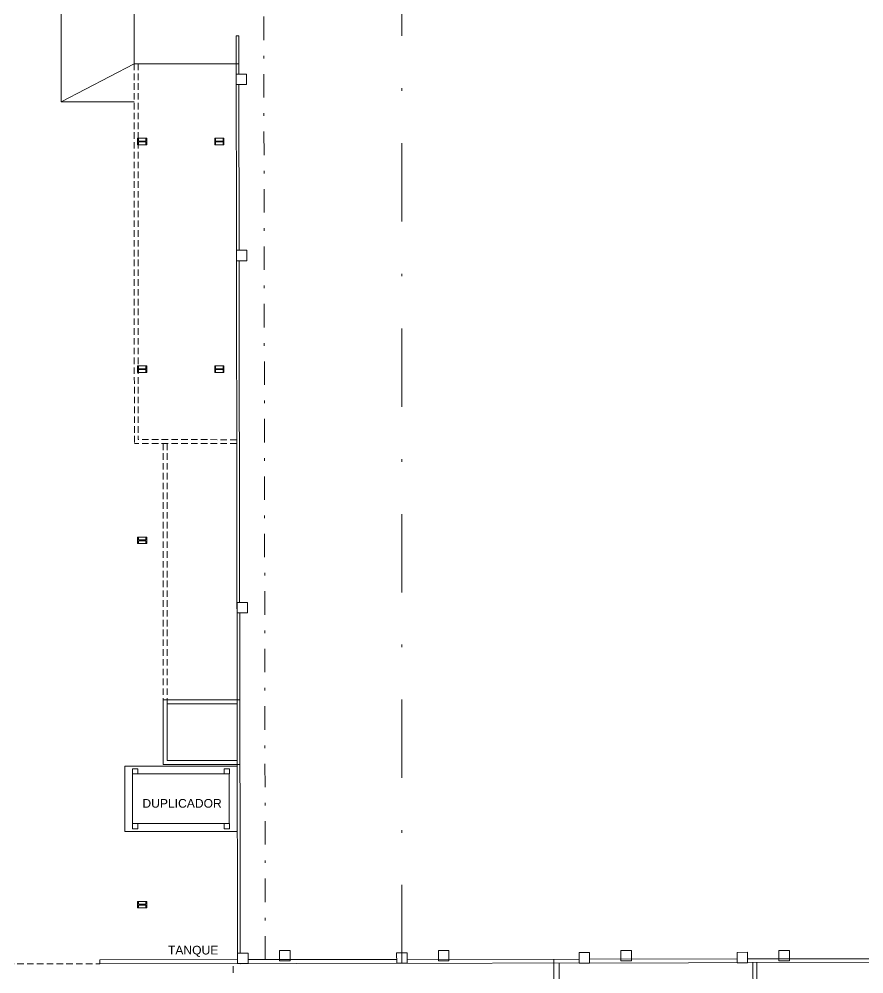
# Model space of a CAD drawing. Header units: millimetres. Extents: x 1010 to 1494, y -119 to 564.
# Drawn here: x 1122.14 to 1154.48, y 457.52 to 494.08 of the extents above; entities that cross this region are included whole.
import ezdxf

# ---------------------------------------------------------------- set-up
doc = ezdxf.new("R2010")
doc.units = ezdxf.units.MM
doc.linetypes.add('CENTER', pattern=[0.7, 0.3, -0.2, 0, -0.2])
doc.linetypes.add('HIDDEN', pattern=[0.375, 0.25, -0.125])
for name, color, linetype, lineweight in [('10', 7, 'Continuous', 9), ('20', 6, 'Continuous', 9), ('30', 4, 'Continuous', 9), ('50', 2, 'Continuous', 9), ('80', 1, 'Continuous', 9), ('Eje columnas', 3, 'CENTER', 9), ('EST', 1, 'Continuous', 9), ('Muro', 5, 'Continuous', 9)]:
    doc.layers.add(name, color=color, linetype=linetype, lineweight=lineweight)
doc.styles.add('SWISS', font='swiss.ttf')

msp = doc.modelspace()

# ---------------------------------------------------------------- linework, layer by layer
at = {"layer": '10'}
for p, q in [((1123.74235, 501.24599), (1123.74639, 490.91108)), ((1126.54371, 498.44347), (1126.54582, 492.36857)), ((1123.74639, 490.91108), (1126.54377, 492.36857)), ((1130.44582, 492.36507), (1126.74582, 492.36839)), ((1126.54639, 490.90857), (1123.74639, 490.91108))]:
    msp.add_line(p, q, dxfattribs=at)
at = {"layer": '10', "linetype": 'HIDDEN'}
for p, q in [((1120.19677, 457.90547), (1125.22754, 457.91444)), ((1130.32754, 457.57064), (1130.32754, 457.91444))]:
    msp.add_line(p, q, dxfattribs=at)
at = {"layer": '20'}
for points in [[(1126.67962, 465.17826), (1126.67962, 465.37376), (1126.48412, 465.37376), (1126.48412, 465.17826)], [(1129.99222, 465.17826), (1129.99222, 465.37376), (1130.18772, 465.37376), (1130.18772, 465.17826)], [(1130.18592, 463.27826), (1130.18592, 465.17826), (1126.48592, 465.17826), (1126.48592, 463.27826)], [(1126.67962, 463.27826), (1126.67962, 463.08276), (1126.48412, 463.08276), (1126.48412, 463.27826)], [(1129.99222, 463.27826), (1129.99222, 463.08276), (1130.18772, 463.08276), (1130.18772, 463.27826)]]:
    msp.add_lwpolyline(points, close=True, dxfattribs=at)
at = {"layer": '30'}
for points in [[(1127.65625, 465.54268), (1130.5906, 465.5426), (1130.5906, 468.01516), (1127.65625, 468.01524)], [(1127.80625, 465.69268), (1130.48961, 465.69268), (1130.48961, 467.86524), (1127.80625, 467.86524)]]:
    msp.add_lwpolyline(points, close=True, dxfattribs=at)
at = {"layer": '50'}
for p, q in [((1130.5447, 493.43847), (1130.4447, 493.43815)), ((1130.4447, 493.43815), (1130.5038, 458.321)), ((1130.54951, 491.96945), (1130.5447, 493.43847)), ((1126.74582, 492.36839), (1126.54582, 492.36857)), ((1130.44582, 492.36507), (1130.54887, 492.36535)), ((1130.55017, 491.56928), (1130.56051, 485.22842)), ((1130.56116, 484.82856), (1130.5825, 471.74698)), ((1130.58315, 471.34713), (1130.6044, 458.32071)), ((1130.50421, 458.07096), (1125.22692, 458.06312)), ((1125.22692, 458.06312), (1125.22714, 457.91295)), ((1186.81667, 458.00447), (1125.22714, 457.91295)), ((1136.59344, 458.07999), (1130.90597, 458.07155)), ((1143.57466, 458.09036), (1136.99344, 458.08059)), ((1149.62572, 458.09934), (1143.97466, 458.09095)), ((1155.6588, 458.10829), (1150.02572, 458.09993)), ((1150.38392, 426.99358), (1150.22639, 457.96894)), ((1150.53494, 426.79407), (1150.37639, 457.9697))]:
    msp.add_line(p, q, dxfattribs=at)
at = {"layer": '50', "color": 7, "linetype": 'HIDDEN'}
for p, q in [((1126.54582, 492.36857), (1126.55151, 477.83219)), ((1126.69582, 492.36863), (1126.70145, 477.98192)), ((1130.47045, 477.82505), (1126.55151, 477.83219)), ((1130.47072, 477.97505), (1126.70145, 477.98192))]:
    msp.add_line(p, q, dxfattribs=at)
for points in [[(1127.65151, 477.83018), (1127.65621, 465.54209), (1130.49154, 465.5432)], [(1127.80151, 477.82991), (1127.80615, 465.69215), (1130.49148, 465.6932)]]:
    msp.add_lwpolyline(points, dxfattribs=at)
at = {"layer": '50'}
msp.add_lwpolyline([(1130.48431, 462.97826), (1130.48431, 465.47826), (1126.18431, 465.47826), (1126.18431, 462.97826)], close=True, dxfattribs=at)
for points in [[(1142.61043, 458.08892), (1142.67548, 442.30596), (1150.31812, 442.30522)], [(1142.81105, 457.93961), (1142.87466, 442.50594), (1150.31814, 442.50522)]]:
    msp.add_lwpolyline(points, dxfattribs=at)
at = {"layer": '80', "linetype": 'CENTER', "ltscale": 10}
msp.add_line((1136.7942, 457.93086), (1136.7942, 544.47218), dxfattribs=at)
at = {"layer": 'Eje columnas', "color": 3, "ltscale": 3}
msp.add_line((1131.56421, 458.07253), (1131.47682, 512.22464), dxfattribs=at)
at = {"layer": 'EST', "color": 7}
for p, q in [((1126.70614, 489.51864), (1126.70614, 489.40864)), ((1126.99614, 489.40864), (1126.99614, 489.51864)), ((1129.65614, 489.51864), (1129.65614, 489.40864)), ((1129.94614, 489.40864), (1129.94614, 489.51864)), ((1126.70614, 489.40864), (1126.99614, 489.40864)), ((1126.70614, 489.37864), (1126.70614, 489.26864)), ((1126.70614, 489.37864), (1126.99614, 489.37864)), ((1126.99614, 489.26864), (1126.99614, 489.37864)), ((1129.65614, 489.40864), (1129.94614, 489.40864)), ((1129.65614, 489.37864), (1129.65614, 489.26864)), ((1129.65614, 489.37864), (1129.94614, 489.37864)), ((1129.94614, 489.26864), (1129.94614, 489.37864)), ((1126.70614, 480.79914), (1126.70614, 480.68914)), ((1126.70614, 480.68914), (1126.99614, 480.68914)), ((1126.99614, 480.68914), (1126.99614, 480.79914)), ((1129.65614, 480.79914), (1129.65614, 480.68914)), ((1129.65614, 480.68914), (1129.94614, 480.68914)), ((1129.94614, 480.68914), (1129.94614, 480.79914)), ((1126.70614, 480.65914), (1126.70614, 480.54914)), ((1126.70614, 480.65914), (1126.99614, 480.65914)), ((1126.99614, 480.54914), (1126.99614, 480.65914)), ((1129.65614, 480.65914), (1129.65614, 480.54914)), ((1129.65614, 480.65914), (1129.94614, 480.65914)), ((1129.94614, 480.54914), (1129.94614, 480.65914)), ((1126.70614, 474.24951), (1126.70614, 474.13951)), ((1126.70614, 474.13951), (1126.99614, 474.13951)), ((1126.70614, 474.10951), (1126.70614, 473.99951)), ((1126.70614, 474.10951), (1126.99614, 474.10951)), ((1126.99614, 474.13951), (1126.99614, 474.24951)), ((1126.99614, 473.99951), (1126.99614, 474.10951)), ((1126.70614, 460.30015), (1126.70614, 460.19015)), ((1126.99614, 460.19015), (1126.99614, 460.30015)), ((1126.70614, 460.19015), (1126.99614, 460.19015)), ((1126.70614, 460.16015), (1126.70614, 460.05015)), ((1126.70614, 460.16015), (1126.99614, 460.16015)), ((1126.99614, 460.05015), (1126.99614, 460.16015))]:
    msp.add_line(p, q, dxfattribs=at)
at = {"layer": 'EST'}
for points in [[(1130.45015, 491.56912), (1130.44951, 491.96912), (1130.84951, 491.96918), (1130.85015, 491.56977), (1130.45015, 491.56912)], [(1130.46103, 484.8284), (1130.46038, 485.2284), (1130.86039, 485.22846), (1130.86103, 484.82905), (1130.46103, 484.8284)], [(1130.48278, 471.34697), (1130.48214, 471.74697), (1130.88214, 471.74702), (1130.88278, 471.34761), (1130.48278, 471.34697)], [(1130.50445, 457.92069), (1130.5038, 458.32069), (1130.9038, 458.32075), (1130.90445, 457.92134), (1130.50445, 457.92069)], [(1130.50485, 457.92069), (1130.50421, 458.32069), (1130.90421, 458.32075), (1130.90485, 457.92134), (1130.50485, 457.92069)]]:
    msp.add_lwpolyline(points, dxfattribs=at)
for points in [[(1126.67614, 489.26864), (1127.02614, 489.26864), (1127.02614, 489.51864), (1126.67614, 489.51864)], [(1129.62614, 489.26864), (1129.97614, 489.26864), (1129.97614, 489.51864), (1129.62614, 489.51864)], [(1126.67614, 480.54914), (1127.02614, 480.54914), (1127.02614, 480.79914), (1126.67614, 480.79914)], [(1129.62614, 480.54914), (1129.97614, 480.54914), (1129.97614, 480.79914), (1129.62614, 480.79914)], [(1126.67614, 473.99951), (1127.02614, 473.99951), (1127.02614, 474.24951), (1126.67614, 474.24951)], [(1126.67614, 460.05015), (1127.02614, 460.05015), (1127.02614, 460.30015), (1126.67614, 460.30015)], [(1136.9942, 457.93188), (1136.5942, 457.92984), (1136.59217, 458.32984), (1136.99216, 458.33187)], [(1143.97541, 457.94099), (1143.57542, 457.94173), (1143.57616, 458.34173), (1143.97616, 458.34099)], [(1150.02641, 457.95124), (1149.62642, 457.94921), (1149.62438, 458.3492), (1150.02438, 458.35124)]]:
    msp.add_lwpolyline(points, close=True, dxfattribs=at)
for points, elevation in [([(1132.51174, 458.02469), (1132.51174, 458.42469), (1132.11174, 458.42469), (1132.11174, 458.02469)], 0.75693), ([(1138.59482, 458.02193), (1138.59482, 458.42193), (1138.19482, 458.42193), (1138.19482, 458.02193)], 1.00386), ([(1145.57584, 458.02193), (1145.57584, 458.42193), (1145.17584, 458.42193), (1145.17584, 458.02193)], 1.00386), ([(1151.62679, 458.02193), (1151.62679, 458.42193), (1151.22679, 458.42193), (1151.22679, 458.02193)], 1.00386)]:
    msp.add_lwpolyline(points, close=True, dxfattribs=dict(at, elevation=elevation))
at = {"layer": 'Muro'}
msp.add_line((1130.6093, 457.89417), (1130.6093, 457.89558), dxfattribs=at)

# ---------------------------------------------------------------- texts
at = {"layer": '20', "style": 'SWISS'}
for s, p in [('DUPLICADOR', (1126.8598, 463.88821)), ('TANQUE', (1127.8364, 458.26875))]:
    msp.add_text(s, height=0.331617, dxfattribs=at).set_placement(p)

doc.saveas('drawing.dxf')
